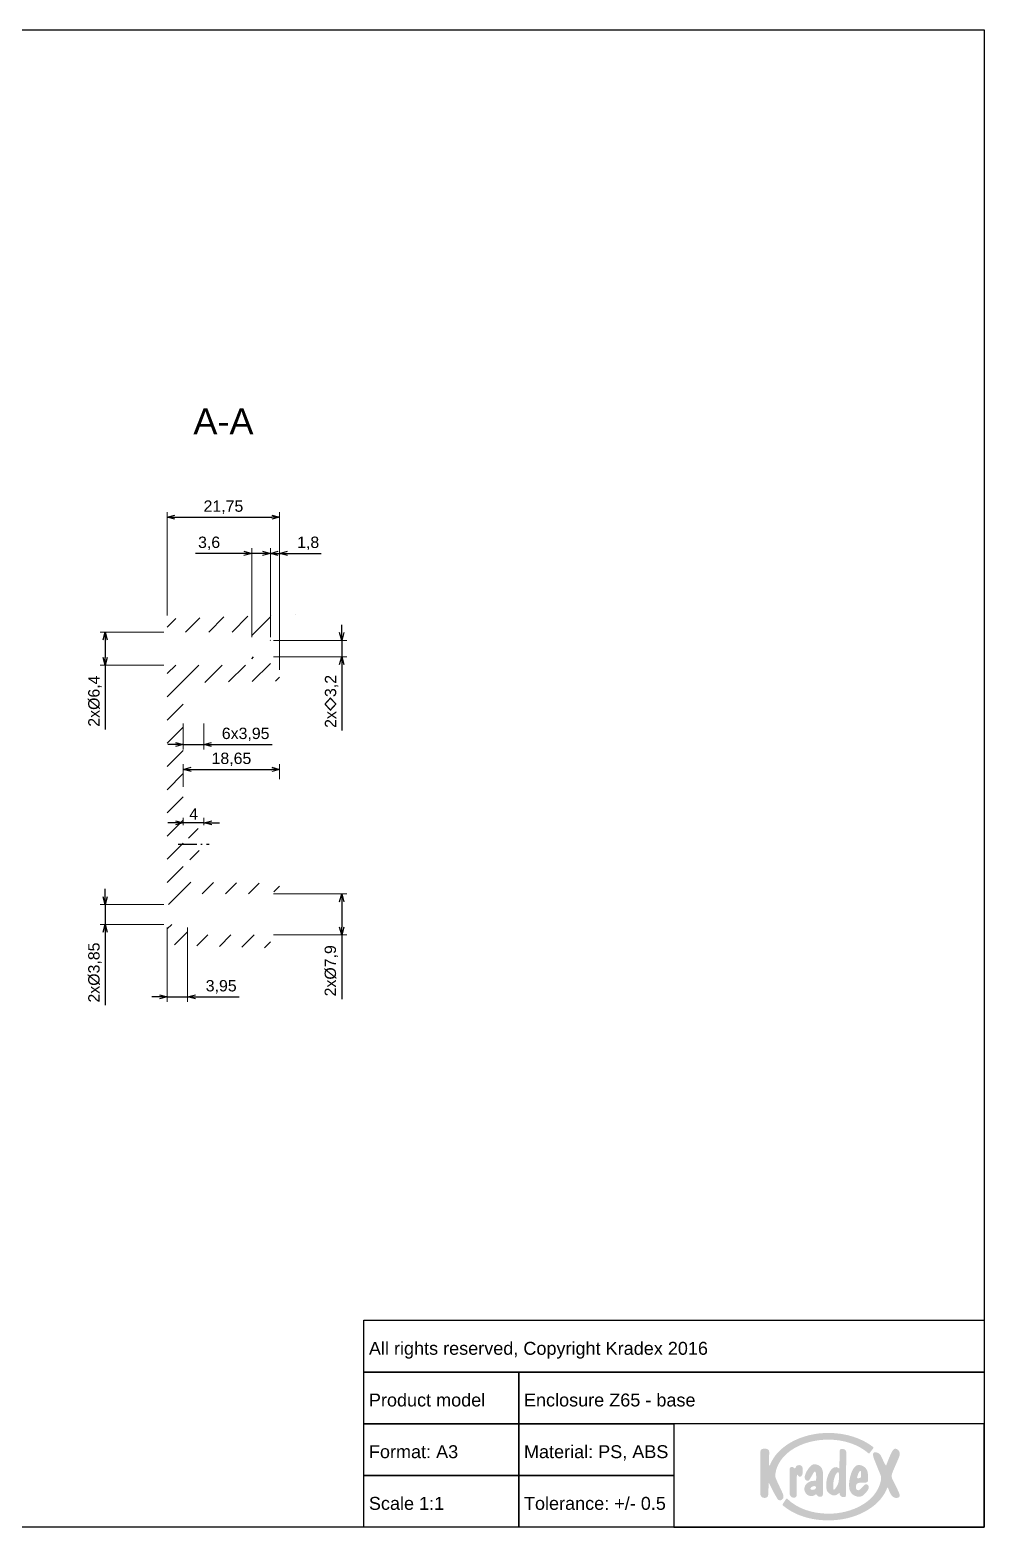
# Paper-space layout 'Base' of a CAD drawing. Header units: millimetres. Extents: x 0 to 414, y 1 to 290.
# Drawn here: x 228.9 to 413.5, y 0.5 to 290.2 of the extents above; entities that cross this region are included whole.
import ezdxf

# ---------------------------------------------------------------- set-up
doc = ezdxf.new("R2010")
doc.units = ezdxf.units.MM
doc.linetypes.add('ACAD_ISO10W100', pattern=[18, 12, -3, 0, -3])
for name, color, linetype, lineweight in [('MD_Annotation', 7, 'Continuous', 25), ('MD_Axes', 7, 'ACAD_ISO10W100', 25), ('MD_Hatching', 7, 'Continuous', 25)]:
    doc.layers.add(name, color=color, linetype=linetype, lineweight=lineweight)
doc.layers.add('Tabelka', color=7, linetype='Continuous')
doc.styles.get("Standard").update_dxf_attribs({"font": 'arial.ttf'})
doc.dimstyles.new('ISO-25', dxfattribs={"dimtxt": 2.2, "dimasz": 1.5, "dimexe": 1, "dimexo": 0.625, "dimtad": 1, "dimrnd": 0.05, "dimtxsty": 'Standard', "dimblk": 'OPEN30', "dimcen": 2.5, "dimadec": 0, "dimazin": 0, "dimtfac": 1, "dimtmove": 0, "dimatfit": 3, "dimfxl": 1, "dimlwe": 18, "dimarcsym": 0})

# ---------------------------------------------------------------- blocks, each defined once
blk = doc.blocks.new('_Open30')
at = {"color": 0, "linetype": 'ByBlock', "lineweight": -2}
for p, q in [((-1, 0.27), (0, 0)), ((0, 0), (-1, -0.27)), ((0, 0), (-1, 0))]:
    blk.add_line(p, q, dxfattribs=at)
blk = doc.blocks.new('*D47')
at = {"layer": 'Defpoints', "color": 0, "transparency": 16777216}
for p in [(277.21, 195.92), (255.46, 176.28), (277.21, 165.78)]:
    blk.add_point(p, dxfattribs=at)
at = {"layer": 'MD_Annotation', "color": 0, "lineweight": 18, "transparency": 16777216}
for p, q in [((255.46, 176.9), (255.46, 196.92)), ((277.21, 166.4), (277.21, 196.92))]:
    blk.add_line(p, q, dxfattribs=at)
at = {"layer": 'MD_Annotation', "color": 0, "lineweight": -2, "transparency": 16777216}
blk.add_line((256.96, 195.92), (275.71, 195.92), dxfattribs=at)
at = {"layer": 'MD_Annotation', "color": 0, "lineweight": -2, "transparency": 16777216, "xscale": 1.5, "yscale": 1.5, "zscale": 1.5, "rotation": 180}
blk.add_blockref('_Open30', (255.46, 195.92), dxfattribs=at)
at = {"layer": 'MD_Annotation', "color": 0, "lineweight": -2, "transparency": 16777216, "xscale": 1.5, "yscale": 1.5, "zscale": 1.5}
blk.add_blockref('_Open30', (277.21, 195.92), dxfattribs=at)
at = {"layer": 'MD_Annotation', "color": 0, "transparency": 16777216, "insert": (266.33, 197.87), "char_height": 2.2, "attachment_point": 5}
blk.add_mtext('21,75', dxfattribs=at)
blk = doc.blocks.new('*D48')
at = {"layer": 'Defpoints', "color": 0, "transparency": 16777216}
for p in [(277.21, 188.92), (275.41, 176.92), (277.21, 165.78)]:
    blk.add_point(p, dxfattribs=at)
at = {"layer": 'MD_Annotation', "color": 0, "lineweight": -2, "transparency": 16777216}
for p, q in [((273.91, 188.92), (272.41, 188.92)), ((275.41, 188.92), (277.21, 188.92)), ((278.71, 188.92), (285.26, 188.92))]:
    blk.add_line(p, q, dxfattribs=at)
at = {"layer": 'MD_Annotation', "color": 0, "lineweight": 18, "transparency": 16777216}
for p, q in [((275.41, 177.55), (275.41, 189.92)), ((277.21, 166.4), (277.21, 189.92))]:
    blk.add_line(p, q, dxfattribs=at)
at = {"layer": 'MD_Annotation', "color": 0, "lineweight": -2, "transparency": 16777216, "xscale": 1.5, "yscale": 1.5, "zscale": 1.5}
blk.add_blockref('_Open30', (275.41, 188.92), dxfattribs=at)
at = {"layer": 'MD_Annotation', "color": 0, "lineweight": -2, "transparency": 16777216, "xscale": 1.5, "yscale": 1.5, "zscale": 1.5, "rotation": 180}
blk.add_blockref('_Open30', (277.21, 188.92), dxfattribs=at)
at = {"layer": 'MD_Annotation', "color": 0, "transparency": 16777216, "insert": (282.73, 190.87), "char_height": 2.2, "attachment_point": 5}
blk.add_mtext('1,8', dxfattribs=at)
blk = doc.blocks.new('*D49')
at = {"layer": 'Defpoints', "color": 0, "transparency": 16777216}
for p in [(255.46, 117.15), (259.41, 117.15), (259.41, 103.13)]:
    blk.add_point(p, dxfattribs=at)
at = {"layer": 'MD_Annotation', "color": 0, "lineweight": 18, "transparency": 16777216}
for p, q in [((255.46, 116.53), (255.46, 102.13)), ((259.41, 116.53), (259.41, 102.13))]:
    blk.add_line(p, q, dxfattribs=at)
at = {"layer": 'MD_Annotation', "color": 0, "lineweight": -2, "transparency": 16777216}
for p, q in [((253.96, 103.13), (252.46, 103.13)), ((255.46, 103.13), (259.41, 103.13)), ((260.91, 103.13), (269.39, 103.13))]:
    blk.add_line(p, q, dxfattribs=at)
at = {"layer": 'MD_Annotation', "color": 0, "lineweight": -2, "transparency": 16777216, "xscale": 1.5, "yscale": 1.5, "zscale": 1.5}
blk.add_blockref('_Open30', (255.46, 103.13), dxfattribs=at)
at = {"layer": 'MD_Annotation', "color": 0, "lineweight": -2, "transparency": 16777216, "xscale": 1.5, "yscale": 1.5, "zscale": 1.5, "rotation": 180}
blk.add_blockref('_Open30', (259.41, 103.13), dxfattribs=at)
at = {"layer": 'MD_Annotation', "color": 0, "transparency": 16777216, "insert": (265.9, 105.07), "char_height": 2.2, "attachment_point": 5}
blk.add_mtext('3,95', dxfattribs=at)
blk = doc.blocks.new('*D50')
at = {"layer": 'Defpoints', "color": 0, "transparency": 16777216}
for p in [(275.41, 188.92), (271.81, 172.1), (275.41, 172.1)]:
    blk.add_point(p, dxfattribs=at)
at = {"layer": 'MD_Annotation', "color": 0, "lineweight": -2, "transparency": 16777216}
for p, q in [((270.31, 188.92), (260.93, 188.92)), ((275.41, 188.92), (271.81, 188.92)), ((276.91, 188.92), (278.41, 188.92))]:
    blk.add_line(p, q, dxfattribs=at)
at = {"layer": 'MD_Annotation', "color": 0, "lineweight": 18, "transparency": 16777216}
for p, q in [((271.81, 172.73), (271.81, 189.92)), ((275.41, 172.73), (275.41, 189.92))]:
    blk.add_line(p, q, dxfattribs=at)
at = {"layer": 'MD_Annotation', "color": 0, "lineweight": -2, "transparency": 16777216, "xscale": 1.5, "yscale": 1.5, "zscale": 1.5}
blk.add_blockref('_Open30', (271.81, 188.92), dxfattribs=at)
at = {"layer": 'MD_Annotation', "color": 0, "lineweight": -2, "transparency": 16777216, "xscale": 1.5, "yscale": 1.5, "zscale": 1.5, "rotation": 180}
blk.add_blockref('_Open30', (275.41, 188.92), dxfattribs=at)
at = {"layer": 'MD_Annotation', "color": 0, "transparency": 16777216, "insert": (263.56, 190.87), "char_height": 2.2, "attachment_point": 5}
blk.add_mtext('3,6', dxfattribs=at)
blk = doc.blocks.new('*D51')
at = {"layer": 'Defpoints', "color": 0, "transparency": 16777216}
for p in [(258.56, 156.63), (262.51, 156.63), (262.51, 151.95)]:
    blk.add_point(p, dxfattribs=at)
at = {"layer": 'MD_Annotation', "color": 0, "lineweight": 18, "transparency": 16777216}
for p, q in [((258.56, 156), (258.56, 150.95)), ((262.51, 156), (262.51, 150.95))]:
    blk.add_line(p, q, dxfattribs=at)
at = {"layer": 'MD_Annotation', "color": 0, "lineweight": -2, "transparency": 16777216}
for p, q in [((257.06, 151.95), (255.56, 151.95)), ((258.56, 151.95), (262.51, 151.95)), ((264.01, 151.95), (275.75, 151.95))]:
    blk.add_line(p, q, dxfattribs=at)
at = {"layer": 'MD_Annotation', "color": 0, "lineweight": -2, "transparency": 16777216, "xscale": 1.5, "yscale": 1.5, "zscale": 1.5}
blk.add_blockref('_Open30', (258.56, 151.95), dxfattribs=at)
at = {"layer": 'MD_Annotation', "color": 0, "lineweight": -2, "transparency": 16777216, "xscale": 1.5, "yscale": 1.5, "zscale": 1.5, "rotation": 180}
blk.add_blockref('_Open30', (262.51, 151.95), dxfattribs=at)
at = {"layer": 'MD_Annotation', "color": 0, "transparency": 16777216, "insert": (270.63, 153.9), "char_height": 2.2, "attachment_point": 5}
blk.add_mtext('6x3,95', dxfattribs=at)
blk = doc.blocks.new('*D52')
at = {"layer": 'Defpoints', "color": 0, "transparency": 16777216}
for p in [(277.21, 147.13), (258.56, 143.13), (277.21, 144.63)]:
    blk.add_point(p, dxfattribs=at)
at = {"layer": 'MD_Annotation', "color": 0, "lineweight": 18, "transparency": 16777216}
for p, q in [((258.56, 143.75), (258.56, 148.13)), ((277.21, 145.25), (277.21, 148.13))]:
    blk.add_line(p, q, dxfattribs=at)
at = {"layer": 'MD_Annotation', "color": 0, "lineweight": -2, "transparency": 16777216}
blk.add_line((260.06, 147.13), (275.71, 147.13), dxfattribs=at)
at = {"layer": 'MD_Annotation', "color": 0, "lineweight": -2, "transparency": 16777216, "xscale": 1.5, "yscale": 1.5, "zscale": 1.5, "rotation": 180}
blk.add_blockref('_Open30', (258.56, 147.13), dxfattribs=at)
at = {"layer": 'MD_Annotation', "color": 0, "lineweight": -2, "transparency": 16777216, "xscale": 1.5, "yscale": 1.5, "zscale": 1.5}
blk.add_blockref('_Open30', (277.21, 147.13), dxfattribs=at)
at = {"layer": 'MD_Annotation', "color": 0, "transparency": 16777216, "insert": (267.88, 149.07), "char_height": 2.2, "attachment_point": 5}
blk.add_mtext('18,65', dxfattribs=at)
blk = doc.blocks.new('*D53')
at = {"layer": 'Defpoints', "color": 0, "transparency": 16777216}
for p in [(255.46, 173.7), (243.46, 167.3), (255.46, 167.3)]:
    blk.add_point(p, dxfattribs=at)
at = {"layer": 'MD_Annotation', "color": 0, "lineweight": 18, "transparency": 16777216}
for p, q in [((254.83, 173.7), (242.46, 173.7)), ((254.83, 167.3), (242.46, 167.3))]:
    blk.add_line(p, q, dxfattribs=at)
at = {"layer": 'MD_Annotation', "color": 0, "lineweight": -2, "transparency": 16777216}
for p, q in [((243.46, 172.2), (243.46, 168.8)), ((243.46, 167.3), (243.46, 154.88))]:
    blk.add_line(p, q, dxfattribs=at)
at = {"layer": 'MD_Annotation', "color": 0, "lineweight": -2, "transparency": 16777216, "xscale": 1.5, "yscale": 1.5, "zscale": 1.5}
for p, rotation in [((243.46, 173.7), 90), ((243.46, 167.3), 270)]:
    blk.add_blockref('_Open30', p, dxfattribs=dict(at, rotation=rotation))
at = {"layer": 'MD_Annotation', "color": 0, "transparency": 16777216, "insert": (241.47, 160.34), "char_height": 2.2, "attachment_point": 5, "rotation": 90}
blk.add_mtext('2x%%C6,4', dxfattribs=at)
blk = doc.blocks.new('*D54')
at = {"layer": 'Defpoints', "color": 0, "transparency": 16777216}
for p in [(275.41, 172.1), (275.41, 168.9), (289.21, 168.9)]:
    blk.add_point(p, dxfattribs=at)
at = {"layer": 'MD_Annotation', "color": 0, "lineweight": -2, "transparency": 16777216}
for p, q in [((289.21, 173.6), (289.21, 175.1)), ((289.21, 172.1), (289.21, 168.9)), ((289.21, 167.4), (289.21, 154.65))]:
    blk.add_line(p, q, dxfattribs=at)
at = {"layer": 'MD_Annotation', "color": 0, "lineweight": 18, "transparency": 16777216}
for p, q in [((276.03, 172.1), (290.21, 172.1)), ((276.03, 168.9), (290.21, 168.9))]:
    blk.add_line(p, q, dxfattribs=at)
at = {"layer": 'MD_Annotation', "color": 0, "lineweight": -2, "transparency": 16777216, "xscale": 1.5, "yscale": 1.5, "zscale": 1.5}
for p, rotation in [((289.21, 172.1), 270), ((289.21, 168.9), 90)]:
    blk.add_blockref('_Open30', p, dxfattribs=dict(at, rotation=rotation))
at = {"layer": 'MD_Annotation', "color": 0, "transparency": 16777216, "insert": (287.26, 160.28), "char_height": 2.2, "attachment_point": 5, "rotation": 90}
blk.add_mtext('2x{\\W1.8;◊}3,2', dxfattribs=at)
blk = doc.blocks.new('*D55')
at = {"layer": 'Defpoints', "color": 0, "transparency": 16777216}
for p in [(255.46, 121), (243.46, 117.15), (255.46, 117.15)]:
    blk.add_point(p, dxfattribs=at)
at = {"layer": 'MD_Annotation', "color": 0, "lineweight": -2, "transparency": 16777216}
for p, q in [((243.46, 122.5), (243.46, 124)), ((243.46, 121), (243.46, 117.15)), ((243.46, 115.65), (243.46, 101.49))]:
    blk.add_line(p, q, dxfattribs=at)
at = {"layer": 'MD_Annotation', "color": 0, "lineweight": 18, "transparency": 16777216}
for p, q in [((254.83, 121), (242.46, 121)), ((254.83, 117.15), (242.46, 117.15))]:
    blk.add_line(p, q, dxfattribs=at)
at = {"layer": 'MD_Annotation', "color": 0, "lineweight": -2, "transparency": 16777216, "xscale": 1.5, "yscale": 1.5, "zscale": 1.5}
for p, rotation in [((243.46, 121), 270), ((243.46, 117.15), 90)]:
    blk.add_blockref('_Open30', p, dxfattribs=dict(at, rotation=rotation))
at = {"layer": 'MD_Annotation', "color": 0, "transparency": 16777216, "insert": (241.47, 107.82), "char_height": 2.2, "attachment_point": 5, "rotation": 90}
blk.add_mtext('2x%%C3,85', dxfattribs=at)
blk = doc.blocks.new('*D56')
at = {"layer": 'Defpoints', "color": 0, "transparency": 16777216}
for p in [(275.41, 123.03), (275.41, 115.13), (289.21, 115.13)]:
    blk.add_point(p, dxfattribs=at)
at = {"layer": 'MD_Annotation', "color": 0, "lineweight": 18, "transparency": 16777216}
for p, q in [((276.03, 123.03), (290.21, 123.03)), ((276.03, 115.13), (290.21, 115.13))]:
    blk.add_line(p, q, dxfattribs=at)
at = {"layer": 'MD_Annotation', "color": 0, "lineweight": -2, "transparency": 16777216}
for p, q in [((289.21, 121.53), (289.21, 116.63)), ((289.21, 115.13), (289.21, 102.69))]:
    blk.add_line(p, q, dxfattribs=at)
at = {"layer": 'MD_Annotation', "color": 0, "lineweight": -2, "transparency": 16777216, "xscale": 1.5, "yscale": 1.5, "zscale": 1.5}
for p, rotation in [((289.21, 123.03), 90), ((289.21, 115.13), 270)]:
    blk.add_blockref('_Open30', p, dxfattribs=dict(at, rotation=rotation))
at = {"layer": 'MD_Annotation', "color": 0, "transparency": 16777216, "insert": (287.22, 108.16), "char_height": 2.2, "attachment_point": 5, "rotation": 90}
blk.add_mtext('2x%%C7,9', dxfattribs=at)
blk = doc.blocks.new('*D97')
at = {"layer": 'Defpoints', "color": 0, "transparency": 16777216}
for p in [(258.56, 136.78), (258.56, 135.7), (262.56, 135.7)]:
    blk.add_point(p, dxfattribs=at)
at = {"layer": 'MD_Axes', "color": 0, "lineweight": -2, "transparency": 16777216}
for p, q in [((257.06, 136.78), (255.56, 136.78)), ((262.56, 136.78), (258.56, 136.78)), ((264.06, 136.78), (265.56, 136.78))]:
    blk.add_line(p, q, dxfattribs=at)
at = {"layer": 'MD_Axes', "color": 0, "lineweight": 18, "transparency": 16777216}
for p, q in [((258.56, 136.33), (258.56, 137.78)), ((262.56, 136.33), (262.56, 137.78))]:
    blk.add_line(p, q, dxfattribs=at)
at = {"layer": 'MD_Axes', "color": 0, "lineweight": -2, "transparency": 16777216, "xscale": 1.5, "yscale": 1.5, "zscale": 1.5}
blk.add_blockref('_Open30', (258.56, 136.78), dxfattribs=at)
at = {"layer": 'MD_Axes', "color": 0, "lineweight": -2, "transparency": 16777216, "xscale": 1.5, "yscale": 1.5, "zscale": 1.5, "rotation": 180}
blk.add_blockref('_Open30', (262.56, 136.78), dxfattribs=at)
at = {"layer": 'MD_Axes', "color": 0, "transparency": 16777216, "insert": (260.56, 138.5), "char_height": 2.2, "attachment_point": 5}
blk.add_mtext('4', dxfattribs=at)

psp = doc.layouts.new('Base')

# ---------------------------------------------------------------- hatches: boundary and pattern name
at = {"layer": 'MD_Hatching'}
h = psp.add_hatch(dxfattribs=at)
h.set_pattern_fill('ANSI31', color=256, style=0)
edge = h.paths.add_edge_path(flags=0)
edge.add_line((255.458, 135.7), (258.558, 135.7))
edge.add_line((258.558, 135.7), (258.558, 163.9))
edge.add_line((258.558, 163.9), (275.4, 164.175))
edge.add_ellipse((275.416, 163.175), major_axis=(-0.016, 1), ratio=1, start_angle=-0.93501, end_angle=0, ccw=False)
edge.add_line((275.416, 164.175), (277.208, 164.175))
edge.add_line((277.208, 164.175), (277.208, 165.775))
edge.add_line((277.208, 165.775), (275.408, 165.775))
edge.add_line((275.408, 165.775), (275.408, 168.9))
edge.add_line((275.408, 168.9), (271.808, 168.9))
edge.add_line((271.808, 168.9), (271.808, 167.3))
edge.add_line((271.808, 167.3), (255.458, 167.3))
edge.add_line((255.458, 167.3), (255.458, 135.7))
edge = h.paths.add_edge_path(flags=0)
edge.add_ellipse((256.766, 119.162), major_axis=(-299.31, 9.377), ratio=0.0200363, start_angle=89.78567, end_angle=90)
edge.add_line((256.578, 113.165), (275.408, 112.575))
edge.add_line((275.408, 112.575), (275.408, 115.125))
edge.add_line((275.408, 115.125), (259.408, 115.125))
edge.add_line((259.408, 115.125), (259.408, 117.15))
edge.add_line((259.408, 117.15), (255.458, 117.15))
edge.add_line((255.458, 117.15), (255.458, 113.2))
h.paths.add_polyline_path([(258.558, 135.7), (255.458, 135.7), (255.458, 129.6), (258.558, 129.6), (262.558, 129.6), (262.558, 131.45), (258.558, 131.45), (258.558, 133.85), (262.558, 133.85), (262.558, 135.7)], flags=0)
edge = h.paths.add_edge_path(flags=0)
edge.add_line((255.458, 173.7), (271.808, 173.7))
edge.add_line((271.808, 173.7), (271.808, 172.1))
edge.add_line((271.808, 172.1), (275.408, 172.1))
edge.add_line((275.408, 172.1), (275.408, 176.923))
edge.add_ellipse((282.95, 171.158), major_axis=(-299.31, -9.377), ratio=0.0200363, start_angle=271.40781, end_angle=275.23403)
edge.add_line((255.458, 176.275), (255.458, 173.7))
edge = h.paths.add_edge_path(flags=0)
edge.add_line((255.458, 129.6), (255.458, 121))
edge.add_line((255.458, 121), (259.408, 121))
edge.add_line((259.408, 121), (259.408, 123.025))
edge.add_line((259.408, 123.025), (275.408, 123.025))
edge.add_line((275.408, 123.025), (275.408, 123.452))
edge.add_line((275.408, 123.452), (277.208, 123.452))
edge.add_line((277.208, 123.452), (277.208, 125.058))
edge.add_line((277.208, 125.058), (275.416, 125.058))
edge.add_spline(control_points=[(275.416, 125.058), (275.414, 125.058), (275.411, 125.058), (275.405, 125.058), (275.403, 125.058), (275.4, 125.058)], knot_values=[-0.0016492, -0.0016492, -0.0016492, -0.0016492, -0.0008246, -0.0008246, 0, 0, 0, 0], degree=3, periodic=0)
edge.add_spline(control_points=[(275.4, 125.058), (266.981, 125.197), (258.558, 125.336)], knot_values=[0.0119834, 0.0119834, 0.0119834, 1.6963855, 1.6963855, 1.6963855], weights=[0.9999999, 0.9999925, 1], degree=2, periodic=0)
edge.add_line((258.558, 125.336), (258.558, 129.6))
edge.add_line((258.558, 129.6), (255.458, 129.6))
at = {"layer": 'Tabelka', "true_color": 0x00539f}
h = psp.add_hatch(color=154, dxfattribs=at)
h.dxf.hatch_style = 2
edge = h.paths.add_edge_path()
edge.add_spline(control_points=[(374.434, 7.303), (374.434, 7.303), (373.493, 9.32), (373.493, 9.32), (373.009, 10.334), (373.118, 10.427), (373.125, 10.708), (373.136, 10.836), (373.18, 11.082), (373.254, 11.451), (374.129, 14.941), (378.332, 17.452), (383.413, 17.452), (386.521, 17.452), (389.292, 16.422), (391.122, 14.82), (391.194, 14.757), (391.285, 14.731), (391.35, 14.82), (391.39, 14.876), (392.02, 15.709), (392.062, 15.763), (392.129, 15.848), (392.147, 15.944), (392.029, 16.036), (389.885, 17.703), (386.817, 18.743), (383.413, 18.743), (378.344, 18.743), (374.024, 16.432), (372.378, 13.194), (372.331, 13.098), (372.32, 13.071), (372.264, 12.958), (371.974, 12.256), (371.894, 12.143), (371.907, 12.942), (371.907, 12.942), (371.937, 15.079), (371.937, 15.079), (371.945, 15.585), (371.555, 15.714), (370.929, 15.699), (370.456, 15.689), (370.249, 15.486), (370.248, 15.135), (370.248, 15.135), (370.219, 6.955), (370.219, 6.955), (370.218, 6.567), (370.487, 6.184), (370.996, 6.166), (371.532, 6.148), (371.728, 6.469), (371.74, 6.73), (371.791, 7.764), (371.818, 8.284), (371.818, 8.607), (371.804, 9.426), (371.923, 9.026), (372.099, 8.649), (372.474, 7.838), (372.999, 6.866), (373.534, 5.993), (373.714, 5.699), (374.093, 5.619), (374.399, 5.821), (374.981, 6.204), (374.618, 6.898), (374.434, 7.303), (374.434, 7.303), (374.434, 7.303), (374.434, 7.303)], knot_values=[0, 0, 0, 0, 1, 1, 1, 2, 2, 2, 3, 3, 3, 4, 4, 4, 5, 5, 5, 6, 6, 6, 7, 7, 7, 8, 8, 8, 9, 9, 9, 10, 10, 10, 11, 11, 11, 12, 12, 12, 13, 13, 13, 14, 14, 14, 15, 15, 15, 16, 16, 16, 17, 17, 17, 18, 18, 18, 19, 19, 19, 20, 20, 20, 21, 21, 21, 22, 22, 22, 23, 23, 23, 24, 24, 24, 24], degree=3, periodic=0)
edge = h.paths.add_edge_path()
edge.add_spline(control_points=[(377.59, 10.426), (377.821, 9.999), (378.416, 10.388), (378.416, 11.023), (378.416, 11.174), (378.416, 11.818), (378.416, 11.818), (378.416, 12.291), (378.107, 12.518), (377.782, 12.518), (377.432, 12.518), (377.251, 12.424), (377.146, 12.246), (377.105, 12.176), (377.061, 11.859), (376.883, 11.877), (376.708, 11.894), (376.66, 12.175), (376.354, 12.181), (376.101, 12.181), (375.882, 12.052), (375.882, 11.527), (375.882, 11.527), (375.882, 7.139), (375.882, 7.139), (375.882, 6.77), (376.089, 6.203), (376.632, 6.203), (377.134, 6.203), (377.245, 6.487), (377.25, 6.687), (377.25, 6.687), (377.242, 8.886), (377.263, 9.98), (377.276, 10.642), (377.339, 10.89), (377.59, 10.426), (377.59, 10.426), (377.59, 10.426), (377.59, 10.426)], knot_values=[0, 0, 0, 0, 1, 1, 1, 2, 2, 2, 3, 3, 3, 4, 4, 4, 5, 5, 5, 6, 6, 6, 7, 7, 7, 8, 8, 8, 9, 9, 9, 10, 10, 10, 11, 11, 11, 12, 12, 12, 13, 13, 13, 13], degree=3, periodic=0)
edge = h.paths.add_edge_path()
edge.add_spline(control_points=[(380.147, 9.451), (379.559, 9.328), (378.798, 8.82), (378.742, 8.065), (378.669, 7.075), (379.527, 6.317), (380.455, 6.577), (380.921, 6.707), (380.914, 7.052), (381.149, 6.741), (381.271, 6.58), (381.437, 6.381), (381.749, 6.381), (382.093, 6.381), (382.27, 6.505), (382.325, 6.813), (382.396, 7.218), (382.349, 11.052), (382.327, 11.191), (382.255, 11.637), (382.116, 11.995), (381.846, 12.241), (381.573, 12.489), (380.994, 12.741), (380.615, 12.688), (379.91, 12.591), (379.343, 11.613), (379.079, 11.087), (378.983, 10.895), (378.597, 10.063), (378.886, 9.774), (378.886, 9.774), (379.05, 9.61), (379.05, 9.61), (379.291, 9.369), (379.601, 9.484), (379.73, 9.7), (379.73, 9.7), (380.271, 10.602), (380.537, 11.057), (380.636, 11.226), (381.036, 11.74), (381.039, 10.036), (381.041, 9.185), (380.808, 9.588), (380.147, 9.451), (380.147, 9.451), (380.147, 9.451), (380.147, 9.451)], knot_values=[0, 0, 0, 0, 1, 1, 1, 2, 2, 2, 3, 3, 3, 4, 4, 4, 5, 5, 5, 6, 6, 6, 7, 7, 7, 8, 8, 8, 9, 9, 9, 10, 10, 10, 11, 11, 11, 12, 12, 12, 13, 13, 13, 14, 14, 14, 15, 15, 15, 16, 16, 16, 16], degree=3, periodic=0)
edge = h.paths.add_edge_path()
edge.add_spline(control_points=[(380.533, 7.741), (380.152, 7.697), (379.659, 7.781), (380.019, 8.168), (380.247, 8.412), (380.434, 8.431), (380.686, 8.463), (381.117, 8.517), (381.146, 7.813), (380.533, 7.741)], knot_values=[0, 0, 0, 0, 1, 1, 1, 2, 2, 2, 3, 3, 3, 3], degree=3, periodic=0)
edge = h.paths.add_edge_path()
edge.add_spline(control_points=[(386.418, 6.32), (386.708, 6.32), (386.77, 6.394), (386.772, 6.601), (386.772, 6.601), (386.854, 15.048), (386.854, 15.048), (386.859, 15.52), (386.293, 15.667), (385.993, 15.667), (385.747, 15.667), (385.594, 15.566), (385.588, 15.293), (385.588, 15.293), (385.507, 11.878), (385.507, 11.878), (384.1, 13.016), (382.981, 10.305), (382.981, 8.931), (382.981, 7.557), (383.077, 7.454), (383.489, 7.112), (383.815, 6.843), (384.108, 6.657), (384.48, 6.657), (384.755, 6.657), (384.927, 6.704), (385.217, 6.926), (385.506, 7.147), (385.591, 7.162), (385.591, 7.162), (385.591, 7.162), (385.591, 6.871), (385.591, 6.871), (385.591, 6.577), (385.941, 6.32), (386.418, 6.32)], knot_values=[0, 0, 0, 0, 1, 1, 1, 2, 2, 2, 3, 3, 3, 4, 4, 4, 5, 5, 5, 6, 6, 6, 7, 7, 7, 8, 8, 8, 9, 9, 9, 10, 10, 10, 11, 11, 11, 12, 12, 12, 12], degree=3, periodic=0)
edge = h.paths.add_edge_path()
edge.add_spline(control_points=[(385.152, 8.642), (384.401, 7.401), (384.328, 7.552), (384.328, 8.509), (384.328, 10.092), (384.942, 11.136), (385.289, 11.136), (385.37, 11.136), (385.423, 11.052), (385.423, 10.876), (385.423, 10.139), (385.498, 9.213), (385.152, 8.642), (385.152, 8.642), (385.152, 8.642), (385.152, 8.642)], knot_values=[0, 0, 0, 0, 1, 1, 1, 2, 2, 2, 3, 3, 3, 4, 4, 4, 5, 5, 5, 5], degree=3, periodic=0)
edge = h.paths.add_edge_path()
edge.add_spline(control_points=[(389.526, 9.107), (389.526, 9.107), (390.651, 9.148), (390.651, 9.148), (390.934, 9.181), (391.034, 9.251), (391.034, 9.581), (391.034, 9.581), (391.034, 10.798), (391.034, 10.798), (391.034, 11.46), (390.605, 11.965), (390.356, 12.157), (390.11, 12.347), (389.631, 12.563), (389.243, 12.546), (388.515, 12.538), (388.015, 11.557), (387.792, 10.886), (387.536, 10.119), (387.388, 9.57), (387.388, 8.493), (387.388, 7.417), (387.941, 6.931), (388.166, 6.782), (388.955, 6.261), (389.759, 6.287), (390.23, 6.759), (390.533, 7.061), (390.964, 7.442), (391.164, 8.015), (391.226, 8.17), (391.229, 8.469), (391.056, 8.641), (390.866, 8.837), (390.623, 8.92), (390.365, 8.662), (390.365, 8.662), (389.574, 7.849), (389.574, 7.849), (389.111, 7.372), (388.552, 7.789), (388.706, 8.462), (388.834, 9.027), (389.1, 9.091), (389.526, 9.107)], knot_values=[0, 0, 0, 0, 1, 1, 1, 2, 2, 2, 3, 3, 3, 4, 4, 4, 5, 5, 5, 6, 6, 6, 7, 7, 7, 8, 8, 8, 9, 9, 9, 10, 10, 10, 11, 11, 11, 12, 12, 12, 13, 13, 13, 14, 14, 14, 15, 15, 15, 15], degree=3, periodic=0)
edge = h.paths.add_edge_path()
edge.add_spline(control_points=[(388.958, 10.25), (389.07, 10.554), (389.297, 11.4), (389.564, 11.39), (389.656, 11.387), (389.718, 11.273), (389.725, 11.104), (389.739, 10.767), (389.719, 10.674), (389.719, 10.409), (389.719, 10.206), (389.7, 10.111), (389.528, 10.053), (389.086, 9.904), (388.849, 9.956), (388.958, 10.25), (388.958, 10.25), (388.958, 10.25), (388.958, 10.25)], knot_values=[0, 0, 0, 0, 1, 1, 1, 2, 2, 2, 3, 3, 3, 4, 4, 4, 5, 5, 5, 6, 6, 6, 6], degree=3, periodic=0)
edge = h.paths.add_edge_path()
edge.add_spline(control_points=[(395.891, 9.561), (395.563, 10.226), (395.503, 10.456), (395.999, 11.6), (395.999, 11.6), (397.057, 14.044), (397.057, 14.044), (397.258, 14.508), (397.297, 15.112), (396.892, 15.439), (396.153, 16.037), (395.867, 15.617), (395.164, 13.976), (394.424, 12.246), (394.674, 12.094), (394.172, 13.026), (394.172, 13.026), (393.543, 14.341), (393.543, 14.341), (393.331, 14.787), (392.937, 14.919), (392.617, 14.981), (391.865, 15.128), (391.908, 14.487), (392.317, 13.474), (392.317, 13.474), (393.132, 11.453), (393.132, 11.453), (393.487, 10.575), (393.732, 10.193), (393.51, 9.356), (393.432, 9.061), (393.338, 8.781), (393.234, 8.51), (393.211, 8.451), (393.204, 8.436), (393.163, 8.333), (391.96, 5.332), (387.974, 3.12), (383.413, 3.12), (380.142, 3.12), (377.253, 4.203), (375.46, 5.979), (375.387, 6.049), (375.297, 6.053), (375.224, 5.975), (375.16, 5.883), (374.571, 5.002), (374.53, 4.932), (374.488, 4.863), (374.515, 4.767), (374.565, 4.726), (376.841, 2.837), (379.888, 1.829), (383.413, 1.829), (388.606, 1.829), (392.999, 4.26), (394.564, 7.617), (394.583, 7.657), (394.607, 7.71), (394.63, 7.766), (394.964, 8.713), (394.917, 7.757), (395.49, 6.834), (395.981, 6.041), (396.527, 6.139), (396.86, 6.213), (397.305, 6.312), (397.281, 6.751), (396.928, 7.464), (396.928, 7.464), (395.891, 9.561), (395.891, 9.561), (395.891, 9.561), (395.891, 9.561), (395.891, 9.561)], knot_values=[0, 0, 0, 0, 1, 1, 1, 2, 2, 2, 3, 3, 3, 4, 4, 4, 5, 5, 5, 6, 6, 6, 7, 7, 7, 8, 8, 8, 9, 9, 9, 10, 10, 10, 11, 11, 11, 12, 12, 12, 13, 13, 13, 14, 14, 14, 15, 15, 15, 16, 16, 16, 17, 17, 17, 18, 18, 18, 19, 19, 19, 20, 20, 20, 21, 21, 21, 22, 22, 22, 23, 23, 23, 24, 24, 24, 25, 25, 25, 25], degree=3, periodic=0)

# ---------------------------------------------------------------- linework, layer by layer
at = {"layer": 'MD_Axes', "ltscale": 0.3}
psp.add_line((257.558, 132.65), (263.558, 132.65), dxfattribs=at)
at = {"layer": 'Tabelka'}
for points in [[(0.254, 290.205), (413.511, 290.205), (413.511, 0.533), (0.254, 0.533)], [(413.511, 30.533), (293.511, 30.533), (293.511, 40.533), (413.511, 40.533)], [(323.511, 20.533), (293.511, 20.533), (293.511, 30.533), (323.511, 30.533)], [(413.511, 20.533), (323.511, 20.533), (323.511, 30.533), (413.511, 30.533)], [(323.511, 10.533), (293.511, 10.533), (293.511, 20.533), (323.511, 20.533)], [(353.511, 10.533), (323.511, 10.533), (323.511, 20.533), (353.511, 20.533)], [(413.511, 20.533), (353.511, 20.533), (353.511, 0.533), (413.511, 0.533)], [(323.511, 0.533), (293.511, 0.533), (293.511, 10.533), (323.511, 10.533)], [(353.511, 0.533), (323.511, 0.533), (323.511, 10.533), (353.511, 10.533)]]:
    psp.add_lwpolyline(points, close=True, dxfattribs=at)

# ---------------------------------------------------------------- texts
at = {"insert": (293.511, 40.533), "char_height": 2.5, "attachment_point": 1}
psp.add_mtext_dynamic_manual_height_columns('\\P All rights reserved, Copyright Kradex 2016', width=120, gutter_width=12.5, heights=[0], dxfattribs=at)
at = {"layer": 'MD_Annotation', "color": 7, "insert": (266.333, 211.966), "char_height": 5, "width": 14.16439, "attachment_point": 8}
psp.add_mtext('A-A', dxfattribs=at)
at = {"layer": 'Tabelka', "char_height": 2.5, "attachment_point": 1}
for s, width, heights, insert in [('\\pi15;\\P\\pi0; Product model', 30, [9.962], (293.511, 30.533)), ('\\P Enclosure Z65 - base ', 90, [0], (323.511, 30.533)), ('\\P Format: A3', 30, [0], (293.511, 20.533)), ('\\P Material: PS, ABS', 30, [0], (323.511, 20.533)), ('\\P Scale 1:1', 30, [0], (293.511, 10.533)), ('\\P Tolerance: +/- 0.5', 30, [0], (323.511, 10.533))]:
    psp.add_mtext_dynamic_manual_height_columns(s, width=width, gutter_width=12.5, heights=heights, dxfattribs=dict(at, insert=insert))

# ---------------------------------------------------------------- dimensions: what is measured, and where the dimension line sits
at = {"layer": 'MD_Annotation'}
for base, p1, p2, picture, middle in [((277.208, 195.923), (255.458, 176.275), (277.208, 165.775), '*D47', (266.333, 197.87)), ((277.208, 147.125), (258.558, 143.125), (277.208, 144.625), '*D52', (267.883, 149.072))]:
    dim = psp.add_linear_dim(base=base, p1=p1, p2=p2, angle=180, dimstyle='ISO-25', override={"dimlfac": -1}, dxfattribs=at)
    dim.commit()
    dim.dimension.update_dxf_attribs({"geometry": picture, "text_midpoint": middle})
for base, p1, p2, picture, middle in [((275.408, 188.923), (271.808, 172.1), (275.408, 172.1), '*D50', (263.556, 188.923)), ((277.208, 188.923), (275.408, 176.923), (277.208, 165.775), '*D48', (282.734, 188.923))]:
    dim = psp.add_linear_dim(base=base, p1=p1, p2=p2, angle=180, dimstyle='ISO-25', override={"dimlfac": -1}, dxfattribs=at)
    dim.commit()
    dim.dimension.update_dxf_attribs({"geometry": picture, "text_midpoint": middle, "dimtype": 160})
for base, p1, p2, angle, text, picture, middle in [((289.208, 168.9), (275.408, 172.1), (275.408, 168.9), 90, '2x{\\W1.8;◊}<>', '*D54', (287.261, 160.275)), ((243.458, 167.3), (255.458, 173.7), (255.458, 167.3), 270, '2x%%C<>', '*D53', (241.475, 160.34)), ((243.458, 117.15), (255.458, 121), (255.458, 117.15), 270, '2x%%C<>', '*D55', (241.475, 107.823)), ((289.208, 115.125), (275.408, 123.025), (275.408, 115.125), 90, '2x%%C<>', '*D56', (287.225, 108.158))]:
    dim = psp.add_linear_dim(base=base, p1=p1, p2=p2, angle=angle, text=text, dimstyle='ISO-25', override={"dimlfac": -1, "dimpost": ''}, dxfattribs=at)
    dim.commit()
    dim.dimension.update_dxf_attribs({"geometry": picture, "text_midpoint": middle})
dim = psp.add_linear_dim(base=(262.508, 151.955), p1=(258.558, 156.625), p2=(262.508, 156.625), text='6x<>', dimstyle='ISO-25', override={"dimlfac": -1, "dimpost": ''}, dxfattribs=at)
dim.commit()
dim.dimension.update_dxf_attribs({"geometry": '*D51', "text_midpoint": (270.628, 153.902)})
dim = psp.add_linear_dim(base=(259.408, 103.125), p1=(255.458, 117.15), p2=(259.408, 117.15), dimstyle='ISO-25', override={"dimlfac": -1}, dxfattribs=at)
dim.commit()
dim.dimension.update_dxf_attribs({"geometry": '*D49', "text_midpoint": (265.898, 105.072)})
at = {"layer": 'MD_Axes'}
dim = psp.add_linear_dim(base=(258.558, 136.775), p1=(262.558, 135.7), p2=(258.558, 135.7), angle=180, dimstyle='ISO-25', override={"dimlfac": -1}, dxfattribs=at)
dim.commit()
dim.dimension.update_dxf_attribs({"geometry": '*D97', "text_midpoint": (260.558, 138.5)})

doc.saveas('drawing.dxf')
